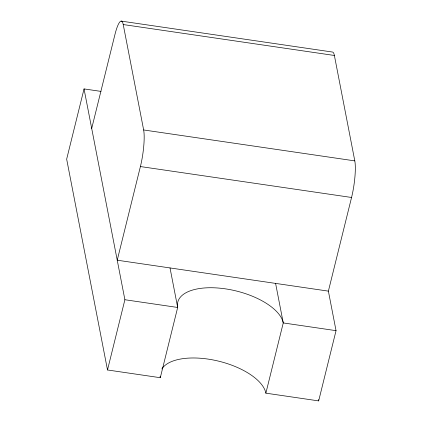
<?xml version="1.0" encoding="UTF-8"?>
<svg xmlns="http://www.w3.org/2000/svg" width="422" height="422" viewBox="0 0 422 422"><rect width="100%" height="100%" fill="white"/><g stroke="black" fill="none" stroke-linecap="round" stroke-linejoin="round"><path stroke-width="0.63" d="M100.99 91.395L84.041 88.915L66.66 159.157L107.504 369.978L160.297 377.706L177.678 307.464L170.019 267.938M91.701 128.441L114.879 34.789A27.145 5.017 -81.7 0 1 123.224 24.55L334.382 55.477L354.802 160.887A27.145 5.017 -81.7 0 1 351.563 197.475L328.385 291.133L336.044 330.658L318.663 400.9L265.871 393.167A54.285 24.898 13.9 0 0 217.425 360.873A54.285 24.898 13.9 0 0 161.837 368.992M123.224 24.55L143.649 129.96A27.145 5.017 -81.7 0 1 140.405 166.553L117.232 260.205L328.385 291.133M107.504 369.978L124.891 299.736L84.041 88.915M265.871 393.167L283.257 322.93L275.598 283.399M121.172 21.1L332.33 52.022A27.145 5.017 -81.7 0 1 334.382 55.477M143.649 129.96L354.802 160.887M140.405 166.553L351.563 197.475M124.891 299.736L177.678 307.464A54.285 24.898 13.9 0 1 225.359 288.843A54.285 24.898 13.9 0 1 283.257 322.93L336.044 330.658M318.41 399.608L318.663 400.9M160.297 377.706A54.285 24.898 13.9 0 1 160.102 376.345"/></g></svg>
